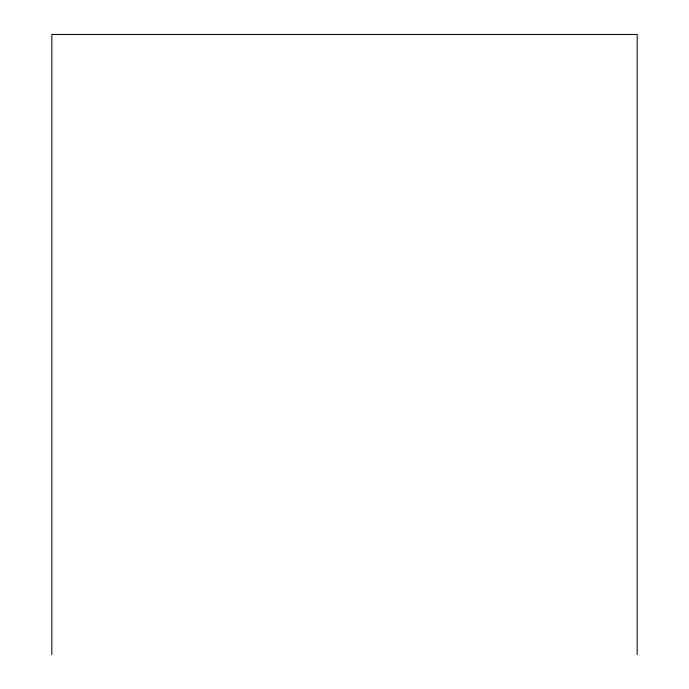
<?xml version="1.0" encoding="UTF-8"?>
<svg xmlns="http://www.w3.org/2000/svg" width="689" height="689" viewBox="0 0 689 689"><rect width="100%" height="100%" fill="white"/><g stroke="black" fill="none" stroke-linecap="round" stroke-linejoin="round"><path stroke-width="1.03" d="M637.179 654.55L637.179 34.45L51.821 34.45L51.821 654.55"/></g></svg>
